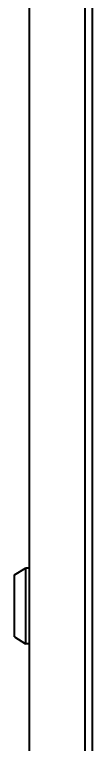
# Model space of a CAD drawing. Header units: inches. Extents: x 0 to 4752, y 0 to 3360.
# Drawn here: x 2672.8 to 2703.7, y 1202 to 1491.3 of the extents above; entities that cross this region are included whole.
import ezdxf

# ---------------------------------------------------------------- set-up
doc = ezdxf.new("R2010")
doc.units = ezdxf.units.IN
doc.header["$MEASUREMENT"] = 0
doc.layers.add('POWER SUPPLY CASE OUTLINE$0$가시적인 것(ISO)', color=3, linetype='Continuous', lineweight=40)

msp = doc.modelspace()

# ---------------------------------------------------------------- linework, layer by layer
at = {"layer": 'POWER SUPPLY CASE OUTLINE$0$가시적인 것(ISO)'}
for p, q in [((2678.709, 1111.882), (2678.709, 2001.882)), ((2700.709, 2001.882), (2700.709, 1111.882)), ((2703.709, 1101.882), (2703.709, 2001.882)), ((2672.809, 1269.132), (2677.209, 1271.882)), ((2677.209, 1271.882), (2677.209, 1241.882)), ((2678.709, 1271.882), (2677.209, 1271.882)), ((2672.809, 1244.632), (2672.809, 1269.132)), ((2672.809, 1244.632), (2677.209, 1241.882)), ((2678.709, 1241.882), (2677.209, 1241.882))]:
    msp.add_line(p, q, dxfattribs=at)

doc.saveas('drawing.dxf')
